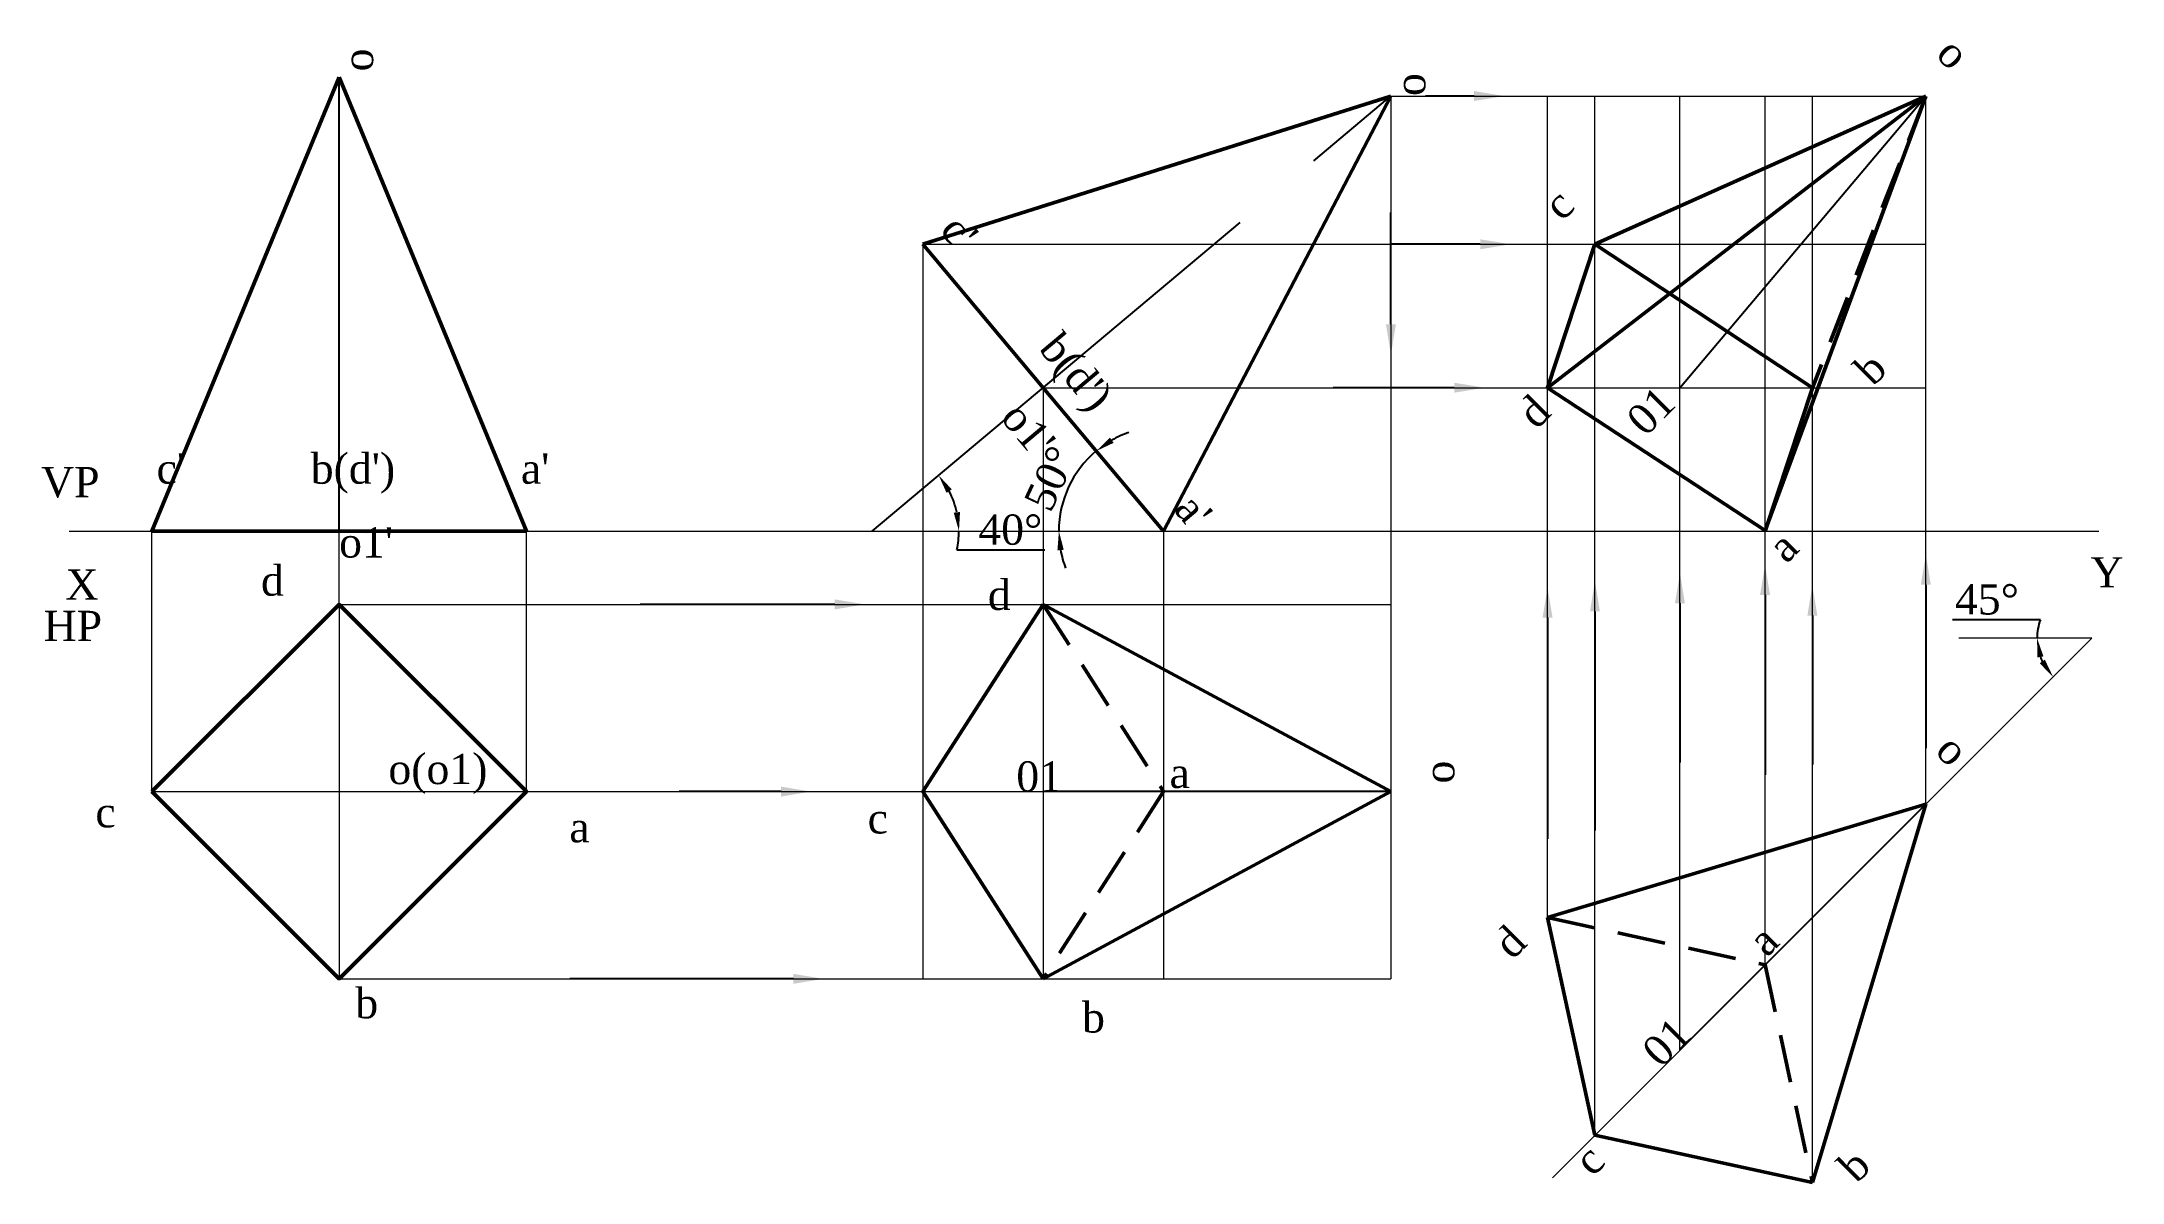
# Paper-space layout 'Layout26' of a CAD drawing. Header units: millimetres. Extents: x 6 to 281, y 1 to 151.
import ezdxf
from ezdxf import colors
from ezdxf.entities.mleader import LeaderData, LeaderLine
from ezdxf.math import Vec2, Vec3

# ---------------------------------------------------------------- set-up
doc = ezdxf.new("R2010")
doc.units = ezdxf.units.MM
doc.linetypes.add('CENTERX2', pattern=[101.6, 63.5, -12.7, 12.7, -12.7])
doc.linetypes.add('DASHED2', pattern=[9.525, 6.35, -3.175])
doc.layers.add('center line', color=7, linetype='CENTERX2')
for name, color, linetype, lineweight in [('invisible line', 160, 'DASHED2', 50), ('PROJECTION_LINE', 250, 'Continuous', 5), ('VISIBLE_LINE', 170, 'Continuous', 50), ('XY LINE', 1, 'Continuous', 15)]:
    doc.layers.add(name, color=color, linetype=linetype, lineweight=lineweight)
doc.styles.get("Standard").update_dxf_attribs({"font": 'times.ttf', "height": 4})
doc.dimstyles.new('ISO-25', dxfattribs={"dimtxt": 4, "dimasz": 2.5, "dimexe": 1.25, "dimexo": 0.625, "dimtad": 1, "dimtoh": 1, "dimtxsty": 'Standard', "dimcen": 2.5, "dimadec": 0, "dimazin": 0, "dimtfac": 1, "dimtmove": 0, "dimatfit": 3, "dimfxl": 1, "dimarcsym": 0})

# ---------------------------------------------------------------- blocks, each defined once
blk = doc.blocks.new('*D168')
at = {"layer": 'Defpoints', "color": 0, "transparency": 16777216}
for p in [(137.93, 105.74), (142.28, 94.38), (9.18, 86.78), (153.83, 86.78), (277.48, 86.78)]:
    blk.add_point(p, dxfattribs=at)
at = {"layer": 'VISIBLE_LINE', "color": 0, "lineweight": -2, "transparency": 16777216}
for start, end in [(109.2434, 119.6176), (129.9917, 180), (190.3742, 200.7483)]:
    blk.add_arc((153.83, 86.78), 13.83, start, end, dxfattribs=at)
at = {"layer": 'VISIBLE_LINE', "color": 0, "transparency": 16777216}
for points in [[(147.24, 98.45), (146.76, 99.14), (144.95, 97.37)], [(139.82, 84.25), (140.65, 84.32), (140.01, 86.78)]]:
    blk.add_solid(points, dxfattribs=at)
at = {"layer": 'VISIBLE_LINE', "color": 0, "transparency": 16777216, "insert": (138.89, 93.74), "char_height": 4, "attachment_point": 5, "rotation": 64.9959}
blk.add_mtext('50°', dxfattribs=at)
blk = doc.blocks.new('*D170')
at = {"layer": 'Defpoints', "color": 0, "transparency": 16777216}
for p in [(183.89, 144.3), (125.58, 91.93), (9.18, 86.78), (115.32, 86.78), (277.48, 86.78)]:
    blk.add_point(p, dxfattribs=at)
at = {"layer": 'VISIBLE_LINE', "color": 0, "lineweight": -2, "transparency": 16777216}
blk.add_line((126.53, 84.29), (138.15, 84.29), dxfattribs=at)
for start, end in [(12.5056, 27.4861), (347.4944, 0)]:
    blk.add_arc((115.32, 86.78), 11.48, start, end, dxfattribs=at)
at = {"layer": 'VISIBLE_LINE', "color": 0, "transparency": 16777216}
for points in [[(125.16, 91.84), (125.85, 92.3), (124.12, 94.15)], [(126.94, 89.31), (126.11, 89.22), (126.8, 86.78)]]:
    blk.add_solid(points, dxfattribs=at)
at = {"layer": 'VISIBLE_LINE', "color": 0, "transparency": 16777216, "insert": (133.59, 86.95), "char_height": 4, "attachment_point": 5}
blk.add_mtext('40°', dxfattribs=at)
blk = doc.blocks.new('*D175')
at = {"layer": 'Defpoints', "color": 0, "transparency": 16777216}
for p in [(258.95, 72.61), (276.54, 72.61), (276.54, 72.61), (270.28, 69), (205.23, 1.31)]:
    blk.add_point(p, dxfattribs=at)
at = {"layer": 'PROJECTION_LINE', "color": 0, "lineweight": -2, "transparency": 16777216}
blk.add_line((269.74, 75.07), (258.12, 75.07), dxfattribs=at)
for start, end in [(160.0745, 180), (199.9255, 205.0745)]:
    blk.add_arc((276.54, 72.61), 7.23, start, end, dxfattribs=at)
at = {"layer": 'PROJECTION_LINE', "color": 0, "transparency": 16777216}
for points in [[(269.33, 70.08), (270.15, 70.22), (269.31, 72.61)], [(270.33, 69.79), (269.65, 69.31), (271.43, 67.5)]]:
    blk.add_solid(points, dxfattribs=at)
at = {"layer": 'PROJECTION_LINE', "color": 0, "transparency": 16777216, "insert": (262.68, 77.73), "char_height": 4, "attachment_point": 5}
blk.add_mtext('45°', dxfattribs=at)

psp = doc.layouts.new('Layout26')

# ---------------------------------------------------------------- linework, layer by layer
at = {"layer": 'center line'}
for p, q in [((44.871, 86.777), (44.871, 146.777)), ((115.323, 86.777), (183.895, 144.298)), ((222.102, 105.737), (254.602, 144.298)), ((183.895, 52.348), (137.927, 52.348)), ((254.607, 50.694), (222.102, 18.19))]:
    psp.add_line(p, q, dxfattribs=at)
at = {"layer": 'invisible line'}
for p, q in [((254.602, 144.298), (239.602, 105.737)), ((137.927, 77.097), (153.832, 52.348)), ((153.832, 52.348), (137.927, 27.599)), ((204.602, 35.69), (233.349, 29.437)), ((233.349, 29.437), (239.602, 0.69))]:
    psp.add_line(p, q, dxfattribs=at)
at = {"layer": 'PROJECTION_LINE'}
for p, q in [((183.895, 144.298), (183.895, 27.599)), ((183.895, 144.298), (254.602, 144.298)), ((204.602, 35.69), (204.602, 144.298)), ((210.865, 6.941), (210.865, 144.298)), ((222.102, 18.19), (222.102, 144.298)), ((233.349, 29.437), (233.349, 144.298)), ((239.602, 0.69), (239.602, 144.298)), ((254.602, 50.678), (254.602, 144.298)), ((122.021, 124.698), (122.021, 27.599)), ((122.021, 124.698), (254.602, 124.698)), ((137.927, 105.737), (137.927, 27.599)), ((137.927, 105.737), (254.602, 105.737)), ((20.123, 52.348), (20.123, 86.777)), ((44.871, 77.097), (44.871, 86.777)), ((69.62, 52.348), (69.62, 86.777)), ((153.832, 86.777), (153.832, 27.599)), ((44.871, 77.097), (44.871, 27.599)), ((44.871, 77.097), (183.895, 77.097)), ((276.535, 72.612), (205.234, 1.31)), ((276.535, 72.612), (258.954, 72.612)), ((20.123, 52.348), (69.62, 52.348)), ((69.62, 52.348), (183.895, 52.348)), ((44.871, 27.599), (183.895, 27.599))]:
    psp.add_line(p, q, dxfattribs=at)
at = {"layer": 'VISIBLE_LINE'}
for p, q in [((44.871, 146.777), (20.123, 86.777)), ((44.871, 146.777), (69.62, 86.777)), ((183.895, 144.298), (122.021, 124.698)), ((183.895, 144.298), (153.832, 86.777)), ((254.602, 144.298), (204.602, 105.737)), ((210.865, 124.698), (254.602, 144.298)), ((254.602, 144.298), (233.349, 86.867)), ((122.021, 124.698), (137.927, 105.737)), ((204.602, 105.737), (210.865, 124.698)), ((210.865, 124.698), (239.602, 105.737)), ((137.927, 105.737), (153.832, 86.777)), ((233.349, 86.867), (204.602, 105.737)), ((239.602, 105.737), (233.349, 86.777)), ((20.123, 86.777), (44.871, 86.777)), ((44.871, 86.777), (69.62, 86.777)), ((137.927, 77.097), (122.021, 52.348)), ((183.895, 52.348), (137.927, 77.097)), ((122.021, 52.348), (137.927, 27.599)), ((137.927, 27.599), (183.895, 52.348)), ((254.607, 50.694), (204.602, 35.69)), ((239.602, 0.69), (254.607, 50.694)), ((204.602, 35.69), (210.856, 6.943)), ((210.856, 6.943), (239.602, 0.69))]:
    psp.add_line(p, q, dxfattribs=at)
psp.add_lwpolyline([(20.123, 52.348), (44.871, 77.097), (69.62, 52.348), (44.871, 27.599)], close=True, dxfattribs=at)
at = {"layer": 'XY LINE'}
psp.add_line((9.176, 86.777), (277.48, 86.777), dxfattribs=at)

# ---------------------------------------------------------------- texts
at = {"layer": 'Defpoints'}
psp.add_text("o1'", height=4, rotation=309.99173, dxfattribs=at).set_placement((132.155, 101.703))
at = {"layer": 'invisible line'}
for p in [(217.536, 99.149), (219.594, 15.681)]:
    psp.add_text('01', height=4, rotation=45, dxfattribs=at).set_placement(p)
psp.add_text('01', height=4, dxfattribs=at).set_placement((134.379, 52.348))
at = {"layer": 'PROJECTION_LINE'}
psp.add_text("c'           b(d')           a'", height=4, rotation=309.99173, dxfattribs=at).set_placement((124.122, 126.464))
psp.add_text("c'           b(d')           a'", height=4, dxfattribs=at).set_placement((20.739, 93.047))
at = {"layer": 'VISIBLE_LINE'}
for s, rotation, p in [('o', 135, (259.879, 149.474)), ('o', 90, (49.366, 147.553)), ('o', 90, (188.453, 144.298)), ('c', 45, (206.525, 127.614)), ('b', 45, (247.605, 105.805)), ('d', 45, (203.153, 100.101)), ('o', 135, (259.784, 57.379)), ('o', 90, (192.282, 53.414)), ('d', 45, (199.957, 29.997)), ('c', 45, (210.554, 1.313)), ('b', 45, (245.449, 0.457))]:
    psp.add_text(s, height=4, rotation=rotation, dxfattribs=at).set_placement(p)
for s, p in [("o1'", (44.871, 83.289)), ('d', (34.547, 78.242)), ('d', (130.617, 76.356)), ('o(o1)', (51.387, 53.341)), ('c', (12.656, 47.621)), ('c', (114.73, 46.812)), ('b', (47.009, 22.383)), ('b', (143.078, 20.497))]:
    psp.add_text(s, height=4, dxfattribs=at).set_placement(p)
at = {"layer": 'VISIBLE_LINE', "char_height": 4, "attachment_point": 1, "rotation": 45}
for insert in [(233.349, 85.205), (230.751, 33.164)]:
    psp.add_mtext('a', dxfattribs=dict(at, insert=insert))
at = {"layer": 'VISIBLE_LINE', "char_height": 4, "attachment_point": 1}
for insert in [(154.631, 56.82), (75.299, 49.64)]:
    psp.add_mtext('a', dxfattribs=dict(at, insert=insert))
at = {"layer": 'XY LINE'}
for s, p in [('VP', (5.479, 91.265)), ('Y', (276.371, 79.337)), ('X', (8.691, 77.726)), ('HP', (5.815, 72.25))]:
    psp.add_text(s, height=4, dxfattribs=at).set_placement(p)

# ---------------------------------------------------------------- dimensions: what is measured, and where the dimension line sits
at = {"layer": 'PROJECTION_LINE'}
dim = psp.add_angular_dim_2l(base=(270.278, 68.999), line1=((276.535, 72.612), (205.234, 1.31)), line2=((276.535, 72.612), (258.954, 72.612)), dimstyle='ISO-25', dxfattribs=at)
dim.commit()
dim.dimension.update_dxf_attribs({"geometry": '*D175', "text_midpoint": (262.683, 77.733)})
at = {"layer": 'VISIBLE_LINE'}
for base, line2, picture, middle in [((125.58, 91.926), ((115.323, 86.777), (183.895, 144.298)), '*D170', (133.588, 86.951)), ((142.281, 94.375), ((137.927, 105.737), (153.832, 86.777)), '*D168', (138.891, 93.745))]:
    dim = psp.add_angular_dim_2l(base=base, line1=((9.176, 86.777), (277.48, 86.777)), line2=line2, dimstyle='ISO-25', dxfattribs=at)
    dim.commit()
    dim.dimension.update_dxf_attribs({"geometry": picture, "text_midpoint": middle})

# ---------------------------------------------------------------- leaders
at = {"layer": 'center line'}
ml = psp.add_multileader_mtext('Standard', dxfattribs=at)
ml.set_content('')
ml.set_leader_properties()
ml.build(insert=Vec2(0, 0))
ml.multileader.update_dxf_attribs({"has_dogleg": 0})
ctx = ml.context
ctx.base_point, ctx.plane_origin = Vec3(204.453, 143.605), Vec3(198.89, 144.298)
notes = []
notes.append((ctx, [(0, (1, 1, 0), (196.453, 144.298), (-1, 0), 8, [(0, [(198.89, 144.298)], 0, [])])]))
ctx.mtext, ml.multileader.dxf.content_type = None, 0
ml = psp.add_multileader_mtext('Standard', dxfattribs=at)
ml.set_content('')
ml.set_leader_properties()
ml.build(insert=Vec2(0, 0))
ml.multileader.update_dxf_attribs({"has_dogleg": 0})
ctx = ml.context
ctx.base_point, ctx.plane_origin = Vec3(182.805, 128.919), Vec3(183.895, 110.123)
notes.append((ctx, [(0, (1, 1, 0), (175.895, 128.919), (1, 0), 8, [(0, [(183.895, 110.123)], 0, [])])]))
ctx.mtext, ml.multileader.dxf.content_type = None, 0
ml = psp.add_multileader_mtext('Standard', dxfattribs=at)
ml.set_content('')
ml.set_leader_properties()
ml.build(insert=Vec2(0, 0))
ml.multileader.update_dxf_attribs({"has_dogleg": 0})
ctx = ml.context
ctx.base_point, ctx.plane_origin = Vec3(199.895, 123.747), Vec3(199.708, 124.698)
notes.append((ctx, [(0, (1, 1, 0), (191.895, 124.698), (-1, 0), 8, [(0, [(199.708, 124.698)], 0, [])])]))
ctx.mtext, ml.multileader.dxf.content_type = None, 0
ml = psp.add_multileader_mtext('Standard', dxfattribs=at)
ml.set_content('')
ml.set_leader_properties()
ml.build(insert=Vec2(0, 0))
ml.multileader.update_dxf_attribs({"has_dogleg": 0})
ctx = ml.context
ctx.base_point, ctx.plane_origin = Vec3(193.997, 104.893), Vec3(196.264, 105.737)
notes.append((ctx, [(0, (1, 1, 0), (184.26, 105.737), (-1, 0), 8, [(0, [(196.264, 105.737)], 0, [])])]))
ctx.mtext, ml.multileader.dxf.content_type = None, 0
ml = psp.add_multileader_mtext('Standard', dxfattribs=at)
ml.set_content('')
ml.set_leader_properties()
ml.build(insert=Vec2(0, 0))
ml.multileader.update_dxf_attribs({"has_dogleg": 0})
ctx = ml.context
ctx.base_point, ctx.plane_origin = Vec3(255.512, 58.093), Vec3(254.602, 83.7)
notes.append((ctx, [(0, (1, 1, 0), (246.602, 58.093), (1, 0), 8, [(0, [(254.602, 83.7)], 0, [])])]))
ctx.mtext, ml.multileader.dxf.content_type = None, 0
ml = psp.add_multileader_mtext('Standard', dxfattribs=at)
ml.set_content('')
ml.set_leader_properties()
ml.build(insert=Vec2(0, 0))
ml.multileader.update_dxf_attribs({"has_dogleg": 0})
ctx = ml.context
ctx.base_point, ctx.plane_origin = Vec3(226.025, 47.197), Vec3(210.865, 80.158)
notes.append((ctx, [(0, (1, 1, 0), (218.865, 47.197), (-1, 0), 8, [(0, [(210.865, 80.158)], 0, [])])]))
ctx.mtext, ml.multileader.dxf.content_type = None, 0
ml = psp.add_multileader_mtext('Standard', dxfattribs=at)
ml.set_content('')
ml.set_leader_properties()
ml.build(insert=Vec2(0, 0))
ml.multileader.update_dxf_attribs({"has_dogleg": 0})
ctx = ml.context
ctx.base_point, ctx.plane_origin = Vec3(222.412, 55.91), Vec3(222.102, 81.244)
notes.append((ctx, [(0, (1, 1, 0), (214.102, 56.187), (1, 0), 8, [(0, [(222.102, 81.244)], 0, [])])]))
ctx.mtext, ml.multileader.dxf.content_type = None, 0
ml = psp.add_multileader_mtext('Standard', dxfattribs=at)
ml.set_content('')
ml.set_leader_properties()
ml.build(insert=Vec2(0, 0))
ml.multileader.update_dxf_attribs({"has_dogleg": 0})
ctx = ml.context
ctx.base_point, ctx.plane_origin = Vec3(233.455, 56.187), Vec3(233.349, 82.338)
notes.append((ctx, [(0, (1, 1, 0), (225.349, 54.552), (1, 0), 8, [(0, [(233.349, 82.338)], 0, [])])]))
ctx.mtext, ml.multileader.dxf.content_type = None, 0
ml = psp.add_multileader_mtext('Standard', dxfattribs=at)
ml.set_content('')
ml.set_leader_properties()
ml.build(insert=Vec2(0, 0))
ml.multileader.update_dxf_attribs({"has_dogleg": 0})
ctx = ml.context
ctx.base_point, ctx.plane_origin = Vec3(103.118, 77.304), Vec3(114.383, 77.097)
notes.append((ctx, [(0, (1, 1, 0), (92.651, 77.097), (-1, 0), 8, [(0, [(114.383, 77.097)], 0, [])])]))
ctx.mtext, ml.multileader.dxf.content_type = None, 0
ml = psp.add_multileader_mtext('Standard', dxfattribs=at)
ml.set_content('')
ml.set_leader_properties()
ml.build(insert=Vec2(0, 0))
ml.multileader.update_dxf_attribs({"has_dogleg": 0})
ctx = ml.context
ctx.base_point, ctx.plane_origin = Vec3(204.589, 46.108), Vec3(204.602, 79.341)
notes.append((ctx, [(0, (1, 1, 0), (196.602, 46.108), (1, 0), 8, [(0, [(204.602, 79.341)], 0, [])])]))
ctx.mtext, ml.multileader.dxf.content_type = None, 0
ml = psp.add_multileader_mtext('Standard', dxfattribs=at)
ml.set_content('')
ml.set_leader_properties()
ml.build(insert=Vec2(0, 0))
ml.multileader.update_dxf_attribs({"has_dogleg": 0})
ctx = ml.context
ctx.base_point, ctx.plane_origin = Vec3(239.145, 55.914), Vec3(239.602, 79.614)
notes.append((ctx, [(0, (1, 1, 0), (231.602, 55.914), (1, 0), 8, [(0, [(239.602, 79.614)], 0, [])])]))
ctx.mtext, ml.multileader.dxf.content_type = None, 0
ml = psp.add_multileader_mtext('Standard', dxfattribs=at)
ml.set_content('')
ml.set_leader_properties()
ml.build(insert=Vec2(0, 0))
ml.multileader.update_dxf_attribs({"has_dogleg": 0})
ctx = ml.context
ctx.base_point, ctx.plane_origin = Vec3(105.831, 51.506), Vec3(107.28, 52.348)
notes.append((ctx, [(0, (1, 1, 0), (97.831, 52.348), (-1, 0), 8, [(0, [(107.28, 52.348)], 0, [])])]))
ctx.mtext, ml.multileader.dxf.content_type = None, 0
ml = psp.add_multileader_mtext('Standard', dxfattribs=at)
ml.set_content('')
ml.set_leader_properties()
ml.build(insert=Vec2(0, 0))
ml.multileader.update_dxf_attribs({"has_dogleg": 0})
ctx = ml.context
ctx.base_point, ctx.plane_origin = Vec3(91.381, 26.525), Vec3(108.916, 27.599)
notes.append((ctx, [(0, (1, 1, 0), (83.381, 27.599), (-1, 0), 8, [(0, [(108.916, 27.599)], 0, [])])]))
ctx.mtext, ml.multileader.dxf.content_type = None, 0
for ctx, leaders in notes:
    for number, flags, end, landing, length, lines in leaders:
        leader = LeaderData()
        leader.index, (leader.has_last_leader_line, leader.has_dogleg_vector, leader.attachment_direction) = number, flags
        leader.last_leader_point, leader.dogleg_vector, leader.dogleg_length = Vec3(end), Vec3(landing), length
        for number, points, colour, breaks in lines:
            line = LeaderLine()
            line.index, line.vertices, line.color, line.breaks = number, Vec3.list(points), colors.encode_raw_color(colour), breaks
            leader.lines.append(line)
        ctx.leaders.append(leader)

doc.saveas('drawing.dxf')
